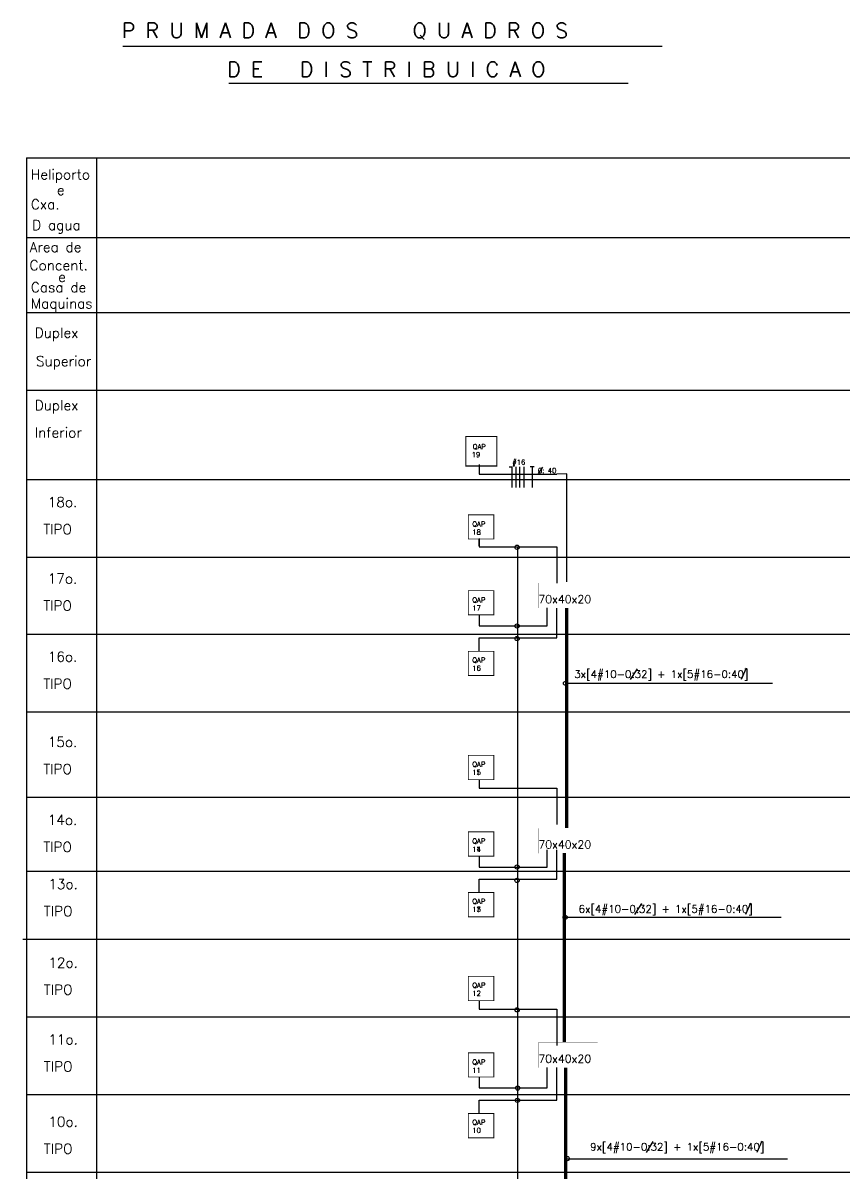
# Model space of a CAD drawing. Extents: x -0.001 to 0.865, y 0 to 0.597.
# Drawn here: x 0.0197 to 0.2168, y 0.3003 to 0.5762 of the extents above; entities that cross this region are included whole.
import ezdxf

# ---------------------------------------------------------------- set-up
doc = ezdxf.new("R2010")
doc.units = 0
doc.header["$LTSCALE"] = 500
doc.header["$MEASUREMENT"] = 0
doc.layers.add('DETALHES-DIVERSOS', color=7, linetype='CONTINUOUS')
doc.styles.add('ROMANS', font='ROMANS.SHX', dxfattribs={"height": 30})

msp = doc.modelspace()

# ---------------------------------------------------------------- linework, layer by layer
at = {"layer": 'DETALHES-DIVERSOS'}
for p, q in [((0.04371, 0.57062), (0.17313, 0.57062)), ((0.06915, 0.56178), (0.16502, 0.56178)), ((0.02056, 0.54389), (0.66007, 0.54389)), ((0.02056, 0.54389), (0.02056, 0.03796)), ((0.03734, 0.54389), (0.03734, 0.03875)), ((0.02056, 0.52479), (0.66007, 0.52479)), ((0.02056, 0.50673), (0.66007, 0.50673)), ((0.02056, 0.48811), (0.66007, 0.48811)), ((0.12922, 0.47026), (0.12922, 0.46822)), ((0.12922, 0.47026), (0.12922, 0.46822)), ((0.12922, 0.47003), (0.12922, 0.46799)), ((0.12922, 0.47003), (0.12922, 0.46799)), ((0.13641, 0.46975), (0.13707, 0.46975)), ((0.13707, 0.46975), (0.13707, 0.4648)), ((0.13803, 0.46975), (0.13803, 0.4648)), ((0.13888, 0.46975), (0.13888, 0.4648)), ((0.13993, 0.46975), (0.13993, 0.4648)), ((0.14145, 0.46978), (0.14246, 0.46978)), ((0.14193, 0.46975), (0.14193, 0.4648)), ((0.14442, 0.46965), (0.14338, 0.46813)), ((0.02056, 0.46669), (0.66007, 0.46669)), ((0.12922, 0.46799), (0.14788, 0.46799)), ((0.12922, 0.46799), (0.14788, 0.46799)), ((0.15025, 0.46807), (0.14788, 0.46799)), ((0.15025, 0.44215), (0.15025, 0.46807)), ((0.12922, 0.45255), (0.12922, 0.45052)), ((0.12922, 0.45255), (0.12922, 0.45052)), ((0.12922, 0.45075), (0.12922, 0.45244)), ((0.12922, 0.45241), (0.12922, 0.45075)), ((0.12922, 0.45052), (0.14788, 0.45052)), ((0.12922, 0.45052), (0.14788, 0.45052)), ((0.13844, 0.45062), (0.13844, 0.14893)), ((0.14788, 0.45052), (0.14788, 0.44201)), ((0.14788, 0.45052), (0.14788, 0.44201)), ((0.14788, 0.45052), (0.14788, 0.44178)), ((0.14788, 0.45052), (0.14788, 0.44178)), ((0.02056, 0.44806), (0.66007, 0.44806)), ((0.12922, 0.43421), (0.12922, 0.43159)), ((0.12922, 0.43421), (0.12922, 0.43159)), ((0.14555, 0.43566), (0.14555, 0.43588)), ((0.14555, 0.43159), (0.14555, 0.43566)), ((0.14555, 0.43159), (0.14555, 0.43566)), ((0.14788, 0.43566), (0.14788, 0.43584)), ((0.14788, 0.43159), (0.14788, 0.43566)), ((0.14788, 0.43159), (0.14788, 0.43566)), ((0.12922, 0.43159), (0.14555, 0.43159)), ((0.12922, 0.43159), (0.14555, 0.43159)), ((0.14788, 0.42867), (0.14788, 0.43159)), ((0.14788, 0.42867), (0.14788, 0.43159)), ((0.02056, 0.4296), (0.66007, 0.4296)), ((0.12922, 0.42867), (0.14788, 0.42867)), ((0.12922, 0.42867), (0.14788, 0.42867)), ((0.12922, 0.42547), (0.12922, 0.42867)), ((0.12922, 0.42547), (0.12922, 0.42867)), ((0.16711, 0.42129), (0.16548, 0.41867)), ((0.19329, 0.42139), (0.19209, 0.41867)), ((0.15014, 0.41784), (0.18729, 0.41784)), ((0.18729, 0.41784), (0.19964, 0.41784)), ((0.02056, 0.41097), (0.66007, 0.41097)), ((0.12922, 0.39469), (0.12922, 0.39265)), ((0.12922, 0.39469), (0.12922, 0.39265)), ((0.12922, 0.39265), (0.14788, 0.39265)), ((0.12922, 0.39265), (0.14788, 0.39265)), ((0.14788, 0.39265), (0.14788, 0.38391)), ((0.14788, 0.39265), (0.14788, 0.38391)), ((0.02056, 0.39049), (0.66007, 0.39049)), ((0.12922, 0.37634), (0.12922, 0.37372)), ((0.12922, 0.37634), (0.12922, 0.37372)), ((0.14555, 0.37372), (0.14555, 0.3778)), ((0.14555, 0.37372), (0.14555, 0.37698)), ((0.14788, 0.37372), (0.14788, 0.3778)), ((0.14788, 0.37372), (0.14788, 0.37698)), ((0.02056, 0.37272), (0.66007, 0.37272)), ((0.12922, 0.37372), (0.14555, 0.37372)), ((0.12922, 0.37372), (0.14555, 0.37372)), ((0.14788, 0.37081), (0.14788, 0.37372)), ((0.14788, 0.37081), (0.14788, 0.37372)), ((0.12922, 0.3676), (0.12922, 0.37081)), ((0.12922, 0.37081), (0.14788, 0.37081)), ((0.12922, 0.3676), (0.12922, 0.37081)), ((0.12922, 0.37081), (0.14788, 0.37081)), ((0.16817, 0.36495), (0.16653, 0.36233)), ((0.19434, 0.36506), (0.19314, 0.36233)), ((0.15003, 0.3617), (0.18718, 0.3617)), ((0.18718, 0.3617), (0.20168, 0.3617)), ((0.01971, 0.3564), (0.65922, 0.3564)), ((0.12922, 0.34167), (0.12922, 0.33963)), ((0.12922, 0.33963), (0.14788, 0.33963)), ((0.14788, 0.33963), (0.14788, 0.33089)), ((0.02056, 0.33777), (0.66007, 0.33777)), ((0.14555, 0.32478), (0.14555, 0.3256)), ((0.14788, 0.32478), (0.14788, 0.3256)), ((0.12922, 0.32332), (0.12922, 0.3207)), ((0.14555, 0.3207), (0.14555, 0.32478)), ((0.14788, 0.3207), (0.14788, 0.32478)), ((0.12922, 0.3207), (0.14555, 0.3207)), ((0.14788, 0.31779), (0.14788, 0.3207)), ((0.02056, 0.31915), (0.66007, 0.31915)), ((0.12922, 0.31458), (0.12922, 0.31779)), ((0.12922, 0.31779), (0.14788, 0.31779)), ((0.17093, 0.30787), (0.1693, 0.30525)), ((0.19711, 0.30798), (0.19591, 0.30525)), ((0.15003, 0.30367), (0.18718, 0.30367)), ((0.18718, 0.30367), (0.20321, 0.30367)), ((0.02056, 0.30053), (0.66007, 0.30053))]:
    msp.add_line(p, q, dxfattribs=at)
at = {"layer": 'DETALHES-DIVERSOS', "flags": 128}
for points, const_width in [([(0.12602, 0.47698), (0.12602, 0.46993), (0.13343, 0.46993), (0.13343, 0.47698)], 0.000242), ([(0.1266, 0.45823), (0.1266, 0.45241), (0.13272, 0.45241), (0.13272, 0.45823)], 0.0002), ([(0.1266, 0.45823), (0.1266, 0.45241), (0.13272, 0.45241), (0.13272, 0.45823)], 0.0002), ([(0.14347, 0.44185), (0.14347, 0.43585), (0.15768, 0.43585), (0.15768, 0.44185)], 0.00004), ([(0.1266, 0.44003), (0.1266, 0.43421), (0.13272, 0.43421), (0.13272, 0.44003)], 0.0002), ([(0.1266, 0.44003), (0.1266, 0.43421), (0.13272, 0.43421), (0.13272, 0.44003)], 0.0002), ([(0.1266, 0.42547), (0.1266, 0.41965), (0.13272, 0.41965), (0.13272, 0.42547)], 0.0002), ([(0.1266, 0.42547), (0.1266, 0.41965), (0.13272, 0.41965), (0.13272, 0.42547)], 0.0002), ([(0.1266, 0.40051), (0.1266, 0.39469), (0.13272, 0.39469), (0.13272, 0.40051)], 0.0002), ([(0.1266, 0.40051), (0.1266, 0.39469), (0.13272, 0.39469), (0.13272, 0.40051)], 0.0002), ([(0.1266, 0.38216), (0.1266, 0.37634), (0.13272, 0.37634), (0.13272, 0.38216)], 0.0002), ([(0.1266, 0.38216), (0.1266, 0.37634), (0.13272, 0.37634), (0.13272, 0.38216)], 0.0002), ([(0.14347, 0.38299), (0.14347, 0.37698), (0.15768, 0.37698), (0.15768, 0.38299)], 0.00004), ([(0.1266, 0.3676), (0.1266, 0.36178), (0.13272, 0.36178), (0.13272, 0.3676)], 0.0002), ([(0.1266, 0.3676), (0.1266, 0.36178), (0.13272, 0.36178), (0.13272, 0.3676)], 0.0002), ([(0.1266, 0.34749), (0.1266, 0.34167), (0.13272, 0.34167), (0.13272, 0.34749)], 0.0002), ([(0.14347, 0.3316), (0.14347, 0.32559), (0.15768, 0.32559), (0.15768, 0.3316)], 0.00004), ([(0.1266, 0.32914), (0.1266, 0.32332), (0.13272, 0.32332), (0.13272, 0.32914)], 0.0002), ([(0.1266, 0.31458), (0.1266, 0.30876), (0.13272, 0.30876), (0.13272, 0.31458)], 0.0002)]:
    msp.add_lwpolyline(points, close=True, dxfattribs=dict(at, const_width=const_width))
at = {"layer": 'DETALHES-DIVERSOS', "const_width": 0.0008, "flags": 128}
for points in [[(0.15024, 0.38309), (0.15024, 0.43585)], [(0.14969, 0.33176), (0.14969, 0.37708)], [(0.14998, 0.27621), (0.14998, 0.32556)]]:
    msp.add_lwpolyline(points, dxfattribs=at)
at = {"layer": 'DETALHES-DIVERSOS'}
for centre in [(0.13833, 0.45043), (0.13833, 0.43154), (0.13833, 0.42854), (0.14997, 0.41779), (0.13832, 0.37373), (0.13832, 0.3705), (0.14986, 0.36165), (0.13832, 0.33945), (0.13847, 0.32068), (0.1384, 0.31773), (0.15038, 0.30376)]:
    msp.add_circle(centre, 0.000509, dxfattribs=at)

# ---------------------------------------------------------------- texts
at = {"layer": 'DETALHES-DIVERSOS', "style": 'ROMANS'}
for s, height, p in [('P R U M A D A  D O S   Q U A D R O S', 0.0036, (0.04346, 0.57262)), ('D E   D I S T R I B U I C A O', 0.0036, (0.06875, 0.56331)), ('Heliporto', 0.0024, (0.0216, 0.53868)), ('e', 0.0024, (0.02783, 0.53494)), ('Cxa.', 0.0024, (0.0216, 0.53152)), ('D agua', 0.0024, (0.02191, 0.52654)), ('Area de', 0.0024, (0.02129, 0.52126)), ('Concent.', 0.0024, (0.02129, 0.5169)), ('Casa de', 0.0024, (0.0216, 0.51161)), ('e', 0.0024, (0.02814, 0.5141)), ('Maquinas', 0.0024, (0.0216, 0.50773)), ('Duplex ', 0.0024, (0.02253, 0.50072)), ('Superior', 0.0024, (0.02284, 0.49388)), ('Duplex', 0.0024, (0.02253, 0.4833)), ('Inferior', 0.0024, (0.02253, 0.47677)), ('QAP', 0.0012, (0.12768, 0.47398)), ('  19', 0.0012, (0.12577, 0.47204)), ('#16 ', 0.0012, (0.13714, 0.47024)), ('0: 40', 0.0012, (0.14333, 0.46825)), ('18o.', 0.0024, (0.02566, 0.46006)), ('TIPO', 0.0024, (0.02457, 0.45356)), ('QAP', 0.0012, (0.12757, 0.45541)), ('QAP', 0.0012, (0.12757, 0.45541)), ('18', 0.0012, (0.12757, 0.45346)), ('17o.', 0.0024, (0.02566, 0.44173)), ('70x40x20', 0.00192, (0.14343, 0.43702)), ('TIPO', 0.0024, (0.02457, 0.43524)), ('QAP', 0.0012, (0.12757, 0.4372)), ('QAP', 0.0012, (0.12757, 0.4372)), ('17', 0.0012, (0.12757, 0.43526)), ('16o.', 0.0024, (0.02566, 0.42298)), ('QAP', 0.0012, (0.12757, 0.42277)), ('QAP', 0.0012, (0.12757, 0.42277)), ('16', 0.0012, (0.12757, 0.42082)), ('3x[4#10-0:32] + 1x[5#16-0:40]', 0.0018, (0.15204, 0.41909)), ('TIPO', 0.0024, (0.02457, 0.41648)), ('15o.', 0.0024, (0.02566, 0.40252)), ('TIPO', 0.0024, (0.02457, 0.39603)), ('QAP', 0.0012, (0.12757, 0.39778)), ('QAP', 0.0012, (0.12757, 0.39778)), ('15', 0.0012, (0.12757, 0.39584)), (' 1', 0.0012, (0.12757, 0.39584)), ('14o.', 0.0024, (0.02566, 0.38383)), ('TIPO', 0.0024, (0.02457, 0.37734)), ('QAP', 0.0012, (0.12757, 0.37934)), ('QAP', 0.0012, (0.12757, 0.37934)), ('14', 0.0012, (0.12757, 0.37739)), (' 1', 0.0012, (0.12757, 0.37739)), ('70x40x20', 0.00192, (0.14343, 0.37816)), ('13o.', 0.0024, (0.02579, 0.36842)), ('TIPO', 0.0024, (0.0247, 0.36193)), ('QAP', 0.0012, (0.12757, 0.3649)), ('QAP', 0.0012, (0.12757, 0.3649)), ('6x[4#10-0:32] + 1x[5#16-0:40]', 0.0018, (0.15309, 0.36275)), ('13', 0.0012, (0.12757, 0.36295)), (' 1', 0.0012, (0.12757, 0.36295)), ('12o.', 0.0024, (0.02579, 0.34956)), ('TIPO', 0.0024, (0.0247, 0.34307)), ('QAP', 0.0012, (0.12757, 0.34476)), ('12', 0.0012, (0.12757, 0.34282)), ('11o.', 0.0024, (0.02579, 0.33114)), ('70x40x20', 0.00192, (0.14343, 0.32677)), ('TIPO', 0.0024, (0.0247, 0.32465)), ('QAP', 0.0012, (0.12757, 0.32632)), ('11', 0.0012, (0.12757, 0.32437)), ('10o.', 0.0024, (0.02579, 0.31141)), ('QAP', 0.0012, (0.12757, 0.31188)), ('10', 0.0012, (0.12757, 0.30993)), ('TIPO', 0.0024, (0.0247, 0.30491)), ('9x[4#10-0:32] + 1x[5#16-0:40]', 0.0018, (0.15586, 0.30567))]:
    msp.add_text(s, height=height, dxfattribs=at).set_placement(p)

doc.saveas('drawing.dxf')
